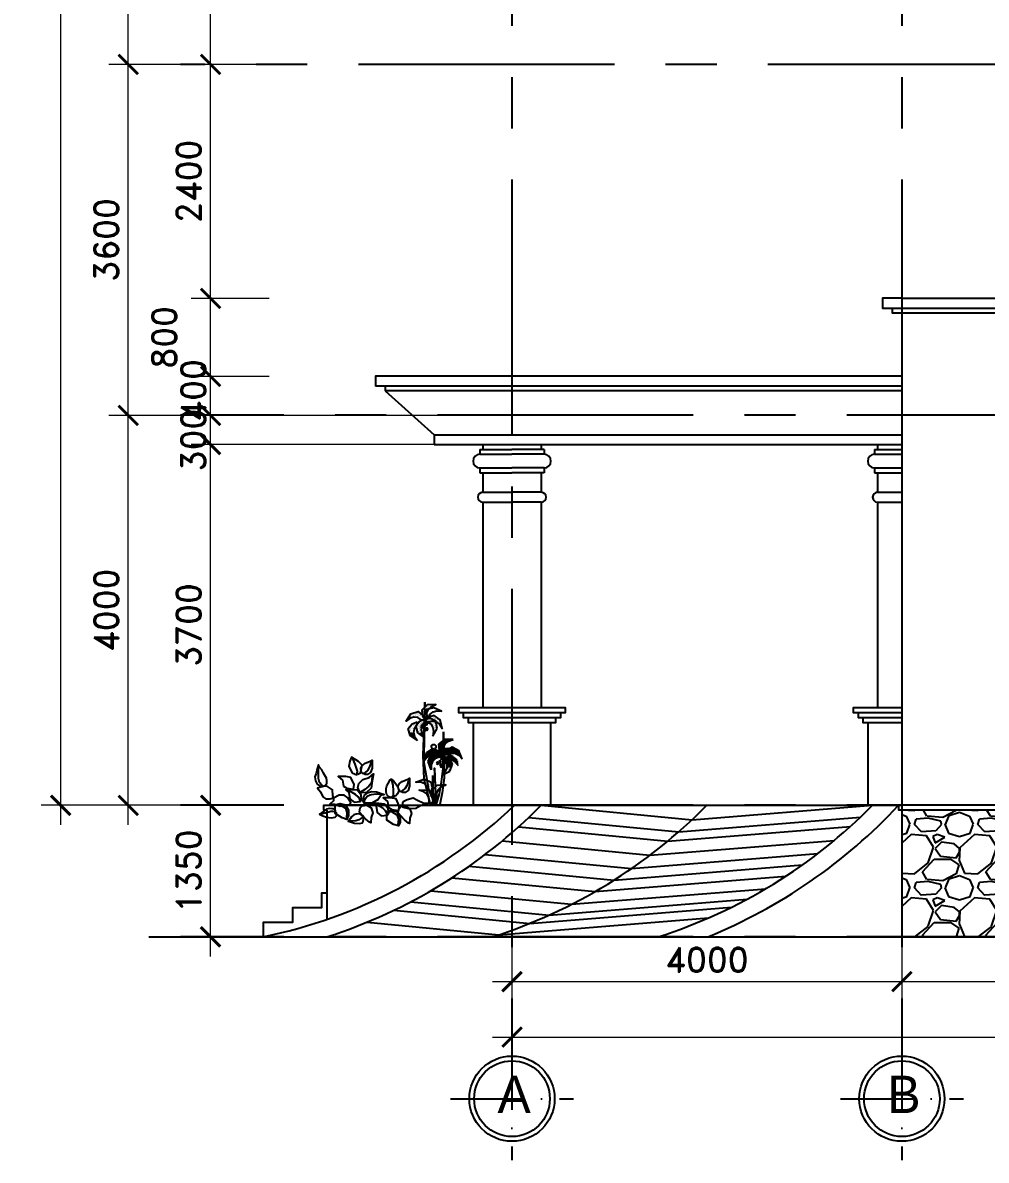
# Model space of a CAD drawing. Header units: inches. Extents: x 452443 to 881249, y 975131 to 1198310.
# Drawn here: x 649681 to 659566, y 1032869 to 1044537 of the extents above; entities that cross this region are included whole.
import ezdxf
from ezdxf.enums import TextEntityAlignment as Align

# ---------------------------------------------------------------- set-up
doc = ezdxf.new("R2010")
doc.units = ezdxf.units.IN
doc.header["$LTSCALE"] = 3.5
doc.header["$MEASUREMENT"] = 0
doc.linetypes.add('ACAD_ISO10W100', pattern=[18, 12, -3, 0, -3])
doc.linetypes.add('CENTER', pattern=[2, 1.25, -0.25, 0.25, -0.25])
for name, color, linetype in [('cot', 1, 'Continuous'), ('DOOR-84', 84, 'Continuous'), ('hatch', 4, 'Continuous'), ('hatch vl', 4, 'Continuous'), ('Netthay_126', 126, 'Continuous'), ('NOI THAT', 42, 'Continuous'), ('text', 3, 'Continuous'), ('thuocdo', 3, 'Continuous'), ('TREE1', 84, 'Continuous'), ('Truc', 252, 'Continuous'), ('VISIONABLE-LINE126', 126, 'Continuous')]:
    doc.layers.add(name, color=color, linetype=linetype)
doc.styles.add('romand', font='romand.shx')
doc.styles.add('STYLE5', font='VAVON_.TTF')
doc.dimstyles.new('TL100', dxfattribs={"dimscale": 100, "dimtxt": 2.5, "dimasz": 2, "dimexe": 2, "dimexo": 1, "dimgap": 1, "dimtad": 1, "dimdec": 0, "dimzin": 0, "dimdsep": 46, "dimtxsty": 'romand', "dimblk": 'ARCHTICK', "dimcen": 2, "dimdle": 2, "dimclrd": 256, "dimclre": 256, "dimclrt": 7, "dimadec": 0, "dimazin": 0, "dimtfac": 0.004, "dimtdec": 0, "dimtmove": 2, "dimatfit": 3, "dimfxl": 1, "dimtolj": 1, "dimtzin": 0, "dimlwd": 20, "dimlwe": 20, "dimarcsym": 1})

# ---------------------------------------------------------------- blocks, each defined once
blk = doc.blocks.new('truc tron')
at = {"layer": 'DOOR-84', "linetype": 'ACAD_ISO10W100', "ltscale": 20}
for p, q in [((0, -710), (0, 710)), ((710, 0), (-710, 0))]:
    blk.add_line(p, q, dxfattribs=at)
at = {"layer": 'DOOR-84', "linetype": 'Continuous'}
blk.add_circle((0, 0), 492, dxfattribs=at)
at = {"layer": 'NOI THAT', "linetype": 'Continuous'}
blk.add_circle((0, 0), 437, dxfattribs=at)
blk = doc.blocks.new('hoa3')
for points in [[(40.3, 328.1), (45.7, 339), (47.9, 359.6), (38.1, 375.9), (21.9, 390), (5.6, 397.6), (-12.9, 404.1), (-29.2, 412.8), (-30.3, 395.4), (-30.3, 358.5), (-19.4, 329.2), (1.2, 316.2), (17.5, 316.2), (39.2, 324.9), (18.6, 327), (0.1, 342.2), (-15.1, 368.3), (-22.7, 395.4), (-27, 411.7)], [(67.4, 316.9), (49.2, 327.8), (38.3, 378.8), (63.8, 404.3), (111.1, 433.4), (122.1, 407.9), (129.4, 371.5), (107.5, 327.8), (74.7, 313.2), (71.1, 338.7), (85.6, 386), (103.8, 429.8)], [(-38.3, 320.5), (-30.3, 299.9), (-24.8, 258.7), (-7.5, 235.9), (20.8, 212), (49, 195.8)], [(303, 237), (290, 243.5), (279.1, 255.4), (279.1, 275), (282.4, 291.2), (301.9, 324.9), (314.9, 346.6), (333.4, 368.3), (337.7, 381.3), (345.3, 354.2), (354, 322.7), (361.6, 298.8), (358.4, 272.8), (345.3, 248.9), (331.2, 238.1), (303, 235.9), (317.1, 244.6), (331.2, 262), (337.7, 288), (336.6, 321.6), (337.7, 354.2), (337.7, 381.3)], [(-215.9, 205.5), (-210.4, 216.4), (-208.3, 237), (-218, 253.3), (-234.3, 267.4), (-250.6, 275), (-269.1, 281.5), (-285.3, 290.2), (-286.4, 272.8), (-286.4, 235.9), (-275.6, 206.6), (-255, 193.6), (-238.7, 193.6), (-217, 202.3), (-237.6, 204.4), (-256, 219.6), (-271.2, 245.7), (-278.8, 272.8), (-283.2, 289.1)], [(-160.5, 157.8), (-143.1, 163.2), (-131.2, 176.2), (-126.9, 195.8), (-125.8, 219.6), (-131.2, 239.2), (-138.8, 254.4), (-152.9, 279.3), (-159.4, 284.7), (-175.7, 271.7), (-192, 252.2), (-206.1, 231.6), (-211.5, 204.4), (-203.9, 182.8), (-192, 170.8), (-162.7, 157.8), (-175.7, 177.3), (-176.8, 203.4), (-173.5, 243.5), (-161.6, 285.8)], [(23.7, 120.2), (21.9, 135), (16.4, 151.3), (4.5, 166.5), (-16.1, 177.3), (-24.8, 179.5), (-56.3, 183.8), (-84.5, 181.7), (-111.1, 178.5)], [(52.8, 131.1), (56.6, 150.2), (65.3, 162.1), (83.7, 179.5), (107.6, 192.5), (133.7, 203.4), (151.2, 211.2)], [(-132.8, 36.7), (-129, 55.8), (-120.3, 67.7), (-101.9, 85.1), (-78, 98.1), (-52, 109), (-34.4, 116.8)], [(215.1, 111.1), (189.6, 118.4), (153.1, 107.5), (131.3, 71.1), (131.3, 34.6), (142.2, 9.1), (175, 20.1), (222.3, 49.2), (222.3, 74.7), (222.3, 107.5), (189.6, 107.5), (153.1, 85.6), (142.2, 56.5), (145.8, 16.4)], [(218.3, 62.3), (224.8, 72.1), (233.5, 80.8), (245.5, 81.8), (260.7, 82.9), (281.3, 77.5), (299.7, 65.6), (316, 52.6), (331.2, 45), (307.3, 33), (282.4, 23.3), (249.8, 20), (222.7, 24.3), (214, 34.1), (214, 54.7), (222.7, 61.2), (240, 63.4), (253.1, 62.3), (267.2, 58), (291.1, 50.4), (312.8, 47.1), (331.2, 45)], [(-136.6, 65.6), (-162.1, 72.8), (-198.6, 61.9), (-220.4, 25.5), (-220.4, -10.9), (-209.5, -36.4), (-176.7, -25.5), (-129.4, 3.6), (-129.4, 29.1), (-129.4, 61.9), (-162.1, 61.9), (-198.6, 40.1), (-209.5, 10.9), (-205.9, -29.1)], [(39.2, 35.2), (47.9, 41.7), (62, 47.1), (78.3, 45), (95.7, 39.5), (111.9, 26.5), (118.5, 15.7), (127.1, 2.6), (134.7, -2.8), (118.5, -8.2), (91.3, -18), (57.7, -19.1), (37, -14.7), (31.6, -4.9), (29.4, 9.2), (30.5, 22.2), (34.9, 35.2), (37, 24.3), (46.8, 14.6), (60.9, 4.8), (82.6, -0.6), (107.6, -3.9), (132.6, -3.9)]]:
    blk.add_lwpolyline(points)
for points in [[(56.5, 200.3), (67.4, 225.8), (60.1, 254.9), (34.6, 280.4), (-9.1, 295), (-38.3, 320.5), (-31, 273.1), (-23.7, 222.2), (9.1, 193), (41.9, 189.4)], [(96.6, 214.9), (92.9, 247.7), (114.8, 295), (151.2, 302.3), (202.2, 302.3), (173.1, 276.8), (165.8, 236.7), (143.9, 222.2)], [(238.7, 171.2), (242.3, 211.2), (275.1, 233.1), (297, 236.7), (344.3, 222.2), (322.5, 196.7), (307.9, 163.9), (286, 149.3), (260.5, 149.3), (235, 156.6)], [(-237.5, 105.3), (-241.2, 130.8), (-270.3, 145.4), (-310.4, 156.3), (-335.9, 141.7), (-383.3, 119.9), (-416.1, 119.9), (-361.4, 101.7), (-328.6, 83.5), (-281.2, 79.8), (-241.2, 90.7)], [(-211.7, 68.4), (-215.4, 101.2), (-193.5, 148.5), (-157.1, 155.8), (-106.1, 155.8), (-135.2, 130.3), (-142.5, 90.3), (-164.4, 75.7)], [(31, 134.8), (23.7, 171.2), (-1.8, 193), (-27.3, 200.3), (-60.1, 196.7), (-111.1, 178.5), (-89.3, 171.2), (-71.1, 145.7), (-27.3, 120.2), (23.7, 120.2)], [(41.9, 145.7), (45.5, 174.8), (71.1, 207.6), (111.1, 211.2), (151.2, 211.2), (129.4, 193), (122.1, 149.3), (92.9, 127.5), (52.8, 131.1)], [(136.6, 156.6), (162.1, 174.8), (194.9, 174.8), (235, 153), (235, 134.8), (260.5, 112.9), (227.7, 112.9), (187.7, 98.3), (129.4, 105.6), (114.8, 123.8)], [(-226.6, 96.6), (-259.4, 100.2), (-288.5, 82), (-299.5, 49.2), (-288.5, 16.4), (-284.9, -20), (-277.6, -16.4), (-252.1, 5.5), (-208.4, 52.8), (-212, 82)], [(-143.7, 51.3), (-140.1, 80.4), (-114.6, 113.2), (-74.5, 116.8), (-34.4, 116.8), (-56.3, 98.6), (-63.6, 54.9), (-92.7, 33.1), (-132.8, 36.7)], [(38.3, 102), (5.5, 105.6), (-23.7, 87.4), (-34.6, 54.6), (-23.7, 21.9), (-20, -14.6), (-12.8, -10.9), (12.8, 10.9), (56.5, 58.3), (52.8, 87.4)]]:
    blk.add_lwpolyline(points, close=True)
blk = doc.blocks.new('ELE_TR10')
for p, q in [((2820, 4060), (2757, 10459)), ((2757, 10459), (2980, 4856)), ((1460, 7697), (1605, 8464)), ((1605, 8464), (2174, 8717)), ((2174, 8717), (2749, 8664)), ((2745, 8669), (2500, 8344)), ((3307, 8447), (2766, 8650)), ((2772, 8652), (2851, 8253)), ((3710, 7973), (3307, 8447)), ((781, 7339), (717, 4410)), ((813, 3487), (781, 7339)), ((1910, 6893), (1460, 7697)), ((1749, 7181), (1869, 7165)), ((1902, 7797), (1832, 7408)), ((1832, 7408), (1910, 6893)), ((2135, 8158), (1902, 7797)), ((2500, 8344), (2135, 8158)), ((2754, 6690), (3508, 7218)), ((2851, 8253), (3099, 7927)), ((3152, 7500), (3047, 7120)), ((3099, 7927), (3152, 7500)), ((3508, 7218), (3710, 7973)), ((4090, 8168), (3549, 8370)), ((3555, 8372), (3634, 7974)), ((3634, 7974), (3882, 7648)), ((3935, 7221), (3830, 6840)), ((3882, 7648), (3935, 7221)), ((4374, 7242), (3920, 7166)), ((4493, 7693), (4090, 8168)), ((4291, 6939), (4493, 7693)), ((-228, 6518), (693, 6532)), ((262, 6342), (-228, 6518)), ((102, 6523), (30, 6425)), ((202, 6524), (98, 6400)), ((311, 6526), (168, 6375)), ((433, 6528), (240, 6350)), ((570, 6095), (262, 6342)), ((571, 6530), (300, 6311)), ((710, 6517), (355, 6267)), ((789, 6454), (411, 6223)), ((869, 6388), (467, 6177)), ((953, 6320), (526, 6130)), ((777, 5718), (570, 6095)), ((1041, 6248), (579, 6079)), ((1134, 6173), (612, 6019)), ((1235, 6091), (645, 5958)), ((1295, 5994), (678, 5898)), ((693, 6532), (1299, 6039)), ((1299, 6039), (1251, 5418)), ((3047, 7120), (2754, 6690)), ((3023, 6879), (2908, 6917)), ((3105, 6936), (2949, 6976)), ((3195, 6999), (2991, 7037)), ((3295, 7069), (3034, 7100)), ((3408, 7148), (3060, 7167)), ((3537, 6410), (4291, 6939)), ((3830, 6840), (3537, 6410)), ((3888, 6657), (3732, 6697)), ((3978, 6720), (3774, 6758)), ((4078, 6789), (3817, 6821)), ((4191, 6869), (3843, 6887)), ((4296, 6960), (3862, 6955)), ((4323, 7058), (3881, 7024)), ((4346, 7138), (3900, 7094)), ((-1179, 4489), (-827, 5339)), ((-823, 4868), (-1179, 4489)), ((-1053, 4793), (-992, 4689)), ((-1015, 4886), (-942, 4742)), ((-973, 4987), (-892, 4796)), ((-926, 5099), (-839, 4851)), ((-873, 5227), (-780, 4891)), ((-827, 5339), (-134, 5701)), ((-474, 5054), (-823, 4868)), ((-807, 5350), (-718, 4924)), ((-717, 5397), (-655, 4958)), ((-625, 5445), (-591, 4992)), ((-529, 5494), (-525, 5027)), ((-46, 5094), (-474, 5054)), ((-429, 5547), (-456, 5055)), ((-322, 5603), (-388, 5062)), ((-208, 5662), (-320, 5068)), ((-95, 5680), (-251, 5075)), ((0, 5630), (-180, 5082)), ((-155, 4791), (-129, 4247)), ((-134, 5701), (416, 5410)), ((91, 5582), (-107, 5089)), ((-69, 5347), (320, 5593)), ((186, 5399), (-69, 5347)), ((-52, 4869), (-63, 4265)), ((326, 4923), (-46, 5094)), ((180, 5535), (-35, 5089)), ((57, 4905), (5, 4283)), ((266, 5489), (25, 5062)), ((70, 5435), (65, 5375)), ((158, 4872), (73, 4301)), ((351, 5445), (83, 5035)), ((112, 5462), (100, 5382)), ((159, 5491), (137, 5389)), ((429, 5391), (141, 5008)), ((256, 4840), (143, 4320)), ((210, 5523), (174, 5397)), ((381, 5374), (186, 5399)), ((481, 5310), (199, 4981)), ((269, 5560), (210, 5396)), ((351, 4809), (215, 4333)), ((331, 5591), (245, 5392)), ((531, 5234), (257, 4954)), ((381, 5584), (280, 5387)), ((433, 5577), (316, 5383)), ((583, 5166), (317, 4927)), ((320, 5593), (707, 5540)), ((732, 4931), (326, 4923)), ((486, 5570), (353, 5378)), ((568, 5267), (381, 5374)), ((542, 5563), (389, 5370)), ((623, 5091), (410, 4925)), ((416, 5410), (731, 4925)), ((602, 5554), (419, 5353)), ((666, 5546), (449, 5336)), ((717, 5520), (479, 5318)), ((741, 5473), (510, 5301)), ((667, 5024), (525, 4927)), ((765, 5427), (541, 5283)), ((671, 5090), (568, 5267)), ((787, 5382), (571, 5262)), ((810, 5339), (588, 5234)), ((831, 5296), (604, 5206)), ((848, 5251), (620, 5178)), ((846, 5203), (636, 5150)), ((844, 5158), (652, 5123)), ((846, 5115), (668, 5094)), ((839, 4976), (671, 5090)), ((841, 5073), (706, 5066)), ((707, 5540), (848, 5263)), ((1287, 5887), (713, 5835)), ((1279, 5785), (748, 5771)), ((839, 5033), (753, 5034)), ((767, 5308), (777, 5718)), ((936, 4938), (767, 5308)), ((1092, 5168), (768, 5318)), ((1134, 5243), (769, 5384)), ((1184, 5319), (771, 5448)), ((1238, 5399), (772, 5512)), ((1256, 5492), (774, 5575)), ((1264, 5588), (775, 5640)), ((1271, 5685), (777, 5705)), ((1040, 5102), (802, 5231)), ((848, 5263), (837, 4974)), ((995, 5035), (850, 5127)), ((1251, 5418), (930, 4937)), ((1499, 5079), (943, 4920)), ((946, 4925), (1247, 4652)), ((970, 4881), (1374, 4837)), ((1327, 5330), (971, 4875)), ((1043, 4968), (1176, 4858)), ((1093, 5031), (1290, 4846)), ((1139, 5101), (1384, 4840)), ((1197, 5164), (1446, 4862)), ((1212, 5004), (1257, 4649)), ((1275, 4751), (1225, 4849)), ((1253, 5236), (1506, 4884)), ((1296, 5021), (1320, 4631)), ((1313, 5312), (1566, 4905)), ((1901, 5571), (1327, 5330)), ((1374, 4837), (1760, 4975)), ((1384, 5046), (1381, 4612)), ((1395, 5359), (1626, 4927)), ((1477, 5072), (1442, 4595)), ((1484, 5396), (1687, 4949)), ((2105, 4936), (1499, 5079)), ((1571, 5062), (1504, 4577)), ((1664, 5040), (1565, 4559)), ((1574, 5434), (1748, 4971)), ((1759, 5017), (1628, 4540)), ((1666, 5472), (1820, 4964)), ((1857, 4994), (1683, 4492)), ((1957, 4971), (1733, 4439)), ((1760, 4975), (2183, 4897)), ((1761, 5512), (1892, 4950)), ((2061, 4946), (1782, 4388)), ((2135, 4859), (1829, 4338)), ((1860, 5554), (1962, 4938)), ((2559, 5150), (1901, 5571)), ((1971, 5527), (2030, 4925)), ((2080, 5457), (2098, 4912)), ((2390, 4209), (2105, 4936)), ((2181, 5392), (2165, 4900)), ((2183, 4897), (2514, 4682)), ((2295, 5321), (2231, 4866)), ((2386, 5263), (2294, 4825)), ((2455, 5217), (2355, 4785)), ((2540, 5162), (2414, 4747)), ((2596, 5034), (2473, 4708)), ((2637, 4902), (2529, 4663)), ((2836, 4272), (2559, 5150)), ((2980, 4856), (2852, 2373)), ((-739, 3870), (-661, 3778)), ((-717, 3968), (-621, 3838)), ((-693, 4075), (-581, 3900)), ((-666, 4193), (-538, 3963)), ((-635, 4328), (-487, 4013)), ((-590, 4460), (-431, 4056)), ((-510, 4522), (-375, 4099)), ((-444, 4573), (-317, 4144)), ((-358, 4639), (-258, 4189)), ((-251, 4718), (-195, 4229)), ((-161, 3914), (178, 4436)), ((135, 3192), (-161, 3914)), ((-137, 3952), (451, 3742)), ((-130, 3838), (452, 3672)), ((-81, 3718), (452, 3603)), ((-78, 4042), (451, 3812)), ((-22, 4128), (451, 3885)), ((32, 4212), (457, 3958)), ((86, 4294), (490, 4014)), ((138, 4375), (522, 4070)), ((178, 4436), (690, 4706)), ((199, 4447), (554, 4125)), ((444, 4778), (278, 4316)), ((284, 4492), (585, 4181)), ((536, 4748), (340, 4299)), ((365, 4534), (618, 4236)), ((621, 4708), (402, 4283)), ((437, 4580), (650, 4293)), ((655, 4302), (451, 3947)), ((451, 3947), (452, 3517)), ((687, 4637), (463, 4266)), ((515, 4613), (661, 4386)), ((748, 4570), (525, 4249)), ((586, 4651), (669, 4500)), ((811, 4512), (588, 4232)), ((684, 4707), (655, 4302)), ((736, 4755), (717, 2500)), ((1247, 4652), (1640, 4537)), ((1640, 4537), (1937, 4225)), ((2182, 4739), (1877, 4288)), ((2226, 4627), (1924, 4238)), ((1937, 4225), (2078, 3856)), ((2276, 4503), (1957, 4172)), ((2316, 4402), (1984, 4102)), ((2345, 4324), (2010, 4034)), ((2382, 4230), (2035, 3967)), ((2351, 4094), (2060, 3902)), ((2078, 3856), (2097, 3336)), ((2307, 3963), (2079, 3832)), ((2269, 3847), (2082, 3756)), ((2234, 3743), (2084, 3682)), ((2202, 3648), (2087, 3610)), ((2097, 3336), (2390, 4209)), ((2342, 1258), (2820, 4060)), ((2514, 4682), (2836, 4272)), ((2674, 4786), (2576, 4603)), ((2707, 4682), (2622, 4545)), ((2737, 4586), (2666, 4488)), ((950, 2763), (135, 3192)), ((452, 3517), (604, 3153)), ((604, 3153), (950, 2763)), ((717, 2500), (940, 908)), ((1004, 2054), (813, 3487)), ((1878, -329), (1910, 2727)), ((1910, 2727), (1910, -393)), ((1195, 813), (1004, 2054)), ((1641, -334), (2342, 1258)), ((2852, 2373), (2151, -429)), ((940, 908), (1163, -302)), ((1546, -397), (1195, 813))]:
    blk.add_line(p, q)
for points in [[(2684, 8512), (2381, 8783), (2225, 9162), (1884, 9424), (1503, 9526), (983, 9491), (1821, 9873), (2574, 9665), (2779, 9078), (2679, 8508)], [(2636, 8551), (2494, 8932), (2533, 9340), (2353, 9731), (2063, 9999), (1587, 10210), (2506, 10158), (3076, 9623), (2984, 9007), (2630, 8550)], [(2738, 8447), (2339, 8370), (1943, 8477), (1528, 8365), (1215, 8124), (928, 7690), (1133, 8587), (1755, 9060), (2347, 8866), (2738, 8440)], [(2756, 8537), (3157, 8605), (3490, 8843), (3919, 8883), (4296, 8766), (4717, 8460), (4211, 9229), (3464, 9455), (2977, 9066), (2758, 8531)], [(1567, -251), (1645, 1644), (1722, 3499), (1606, -289)], [(1603, 86), (1461, 466), (1500, 874), (1320, 1265), (1030, 1533), (554, 1744), (1474, 1692), (2043, 1158), (1951, 542), (1597, 85)], [(2133, -344), (2315, 20), (2319, 429), (2539, 799), (2855, 1036), (3350, 1195), (2431, 1240), (1808, 768), (1836, 146), (2140, -346)], [(2113, 905), (2390, 1202), (2511, 1594), (2827, 1886), (3197, 2022), (3717, 2034), (2849, 2339), (2118, 2063), (1967, 1459), (2118, 901)], [(1163, -302), (1177, -393)]]:
    blk.add_lwpolyline(points)
at = {"const_width": 10}
for points in [[(1916, 10191), (1838, 10099)], [(2016, 10185), (1904, 10069)], [(2125, 10179), (1972, 10039)], [(2247, 10172), (2042, 10008)], [(2385, 10165), (2099, 9966)], [(2523, 10142), (2151, 9918)], [(2597, 10073), (2203, 9870)], [(2659, 10017), (2256, 9820)], [(2737, 9943), (2311, 9769)], [(2834, 9851), (2361, 9714)], [(2921, 9768), (2389, 9652)], [(3016, 9680), (2418, 9590)], [(3069, 9579), (2447, 9526)], [(1106, 8469), (1254, 8154)], [(1151, 8601), (1310, 8196)], [(1231, 8662), (1366, 8240)], [(1297, 8714), (1424, 8284)], [(1383, 8779), (1483, 8330)], [(1490, 8859), (1546, 8369)], [(1586, 8931), (1612, 8387)], [(1589, 8383), (1987, 7927)], [(1645, 8482), (2024, 7986)], [(1689, 9010), (1678, 8405)], [(1743, 8526), (2062, 8045)], [(1797, 9046), (1745, 8423)], [(1899, 9012), (1814, 8442)], [(1838, 8568), (2102, 8107)], [(1997, 8980), (1884, 8461)], [(1929, 8608), (2146, 8164)], [(2092, 8949), (1956, 8474)], [(2018, 8648), (2205, 8194)], [(2185, 8919), (2019, 8456)], [(2276, 8889), (2081, 8440)], [(2106, 8687), (2262, 8223)], [(2195, 8692), (2318, 8229)], [(2427, 8778), (2204, 8407)], [(2319, 8672), (2209, 8622)], [(2489, 8711), (2266, 8390)], [(2292, 8706), (2376, 8281)], [(2552, 8653), (2329, 8373)], [(2383, 8698), (2433, 8310)], [(2469, 8697), (2491, 8340)], [(3053, 9473), (2477, 9462)], [(2951, 9003), (2495, 9148)], [(2808, 8769), (2495, 8942)], [(2855, 8841), (2501, 9007)], [(3038, 9371), (2507, 9396)], [(2911, 8913), (2507, 9071)], [(2995, 9081), (2519, 9198)], [(3009, 9176), (2526, 9262)], [(3023, 9272), (2532, 9327)], [(3032, 8557), (2857, 8245)], [(2859, 8795), (3165, 8611)], [(2867, 8909), (2885, 9029)], [(2897, 8872), (3218, 8649)], [(3110, 8521), (2897, 8193)], [(2932, 8956), (3271, 8686)], [(3196, 8489), (2936, 8142)], [(2968, 9045), (3323, 8723)], [(3286, 8455), (2975, 8091)], [(3355, 8391), (3013, 8041)], [(3035, 9112), (3375, 8760)], [(3110, 9172), (3427, 8797)], [(3186, 9233), (3480, 8835)], [(3264, 9296), (3552, 8848)], [(3345, 9360), (3624, 8855)], [(3429, 9427), (3695, 8862)], [(3543, 9431), (3764, 8868)], [(3666, 9394), (3832, 8875)], [(3782, 9359), (3901, 8881)], [(3910, 9322), (3973, 8866)], [(4014, 9291), (4045, 8844)], [(4093, 9265), (4114, 8822)], [(4190, 9236), (4182, 8801)], [(4278, 9128), (4249, 8781)], [(4354, 9012), (4315, 8752)], [(4421, 8910), (4377, 8707)], [(4481, 8819), (4436, 8664)], [(4536, 8735), (4495, 8621)], [(1001, 8011), (1080, 7918)], [(1024, 8108), (1119, 7979)], [(1048, 8215), (1160, 8040)], [(1075, 8334), (1202, 8104)], [(1464, 7719), (1853, 7525)], [(1483, 7818), (1866, 7595)], [(1497, 7900), (1879, 7667)], [(1517, 8006), (1892, 7741)], [(1519, 7590), (1841, 7456)], [(1543, 8138), (1912, 7812)], [(1565, 8256), (1949, 7870)], [(1587, 7470), (1835, 7385)], [(1646, 7364), (1847, 7309)], [(1700, 7268), (1858, 7236)], [(3417, 8318), (3052, 7989)], [(3513, 7240), (3079, 7235)], [(3481, 8243), (3092, 7937)], [(3540, 7338), (3098, 7303)], [(3545, 8167), (3107, 7866)], [(3612, 8088), (3116, 7794)], [(3563, 7418), (3117, 7373)], [(3681, 8007), (3125, 7724)], [(3689, 7893), (3133, 7655)], [(3591, 7522), (3137, 7446)], [(3655, 7768), (3142, 7587)], [(3624, 7652), (3150, 7519)], [(3815, 8278), (3640, 7966)], [(3893, 8241), (3680, 7914)], [(3979, 8209), (3719, 7862)], [(4069, 8176), (3758, 7812)], [(4138, 8111), (3796, 7761)], [(4200, 8038), (3835, 7710)], [(4264, 7964), (3875, 7658)], [(4328, 7887), (3890, 7587)], [(4395, 7809), (3899, 7514)], [(4464, 7727), (3908, 7444)], [(4472, 7613), (3916, 7375)], [(4438, 7488), (3925, 7307)], [(4407, 7372), (3933, 7239)], [(-35, 3607), (452, 3535)], [(8, 3502), (474, 3464)], [(49, 3402), (503, 3395)], [(88, 3306), (531, 3328)], [(127, 3213), (558, 3262)], [(243, 3135), (586, 3198)], [(365, 3071), (620, 3135)], [(473, 3014), (671, 3078)], [(570, 2963), (720, 3022)], [(658, 2917), (768, 2968)], [(883, 1725), (805, 1633)], [(983, 1720), (871, 1604)], [(1093, 1714), (939, 1574)], [(1214, 1707), (1009, 1543)], [(1352, 1699), (1066, 1500)], [(1490, 1677), (1118, 1452)], [(1564, 1607), (1170, 1404)], [(1626, 1552), (1223, 1355)], [(1704, 1478), (1278, 1304)], [(1801, 1385), (1328, 1249)], [(1889, 1303), (1357, 1186)], [(1983, 1214), (1385, 1124)], [(1973, 1437), (2450, 1397)], [(1985, 1531), (2469, 1457)], [(1998, 1344), (2431, 1336)], [(2008, 1624), (2488, 1519)], [(2022, 1256), (2412, 1274)], [(2032, 1719), (2507, 1582)], [(2038, 1172), (2393, 1212)], [(2056, 1816), (2556, 1635)], [(2081, 1916), (2609, 1685)], [(2107, 2020), (2661, 1733)], [(2195, 2093), (2712, 1780)], [(2316, 2138), (2763, 1827)], [(2413, 1226), (2759, 964)], [(2429, 2181), (2813, 1873)], [(2552, 1234), (2816, 1006)], [(2553, 2229), (2880, 1905)], [(2654, 2267), (2950, 1931)], [(2690, 1227), (2877, 1043)], [(2733, 2295), (3018, 1956)], [(2812, 1221), (2950, 1066)], [(2828, 2331), (3085, 1981)], [(2921, 1216), (3020, 1089)], [(2963, 2298), (3151, 2005)], [(3021, 1211), (3089, 1111)], [(3094, 2253), (3221, 2023)], [(3209, 2212), (3297, 2024)], [(2037, 1113), (1414, 1061)], [(2021, 1007), (1444, 996)], [(1918, 537), (1462, 682)], [(1775, 304), (1462, 477)], [(1822, 375), (1468, 542)], [(2005, 905), (1474, 930)], [(1878, 447), (1474, 606)], [(1962, 615), (1487, 733)], [(1976, 710), (1493, 797)], [(1991, 807), (1499, 862)], [(1810, 723), (2424, 606)], [(1815, 616), (2387, 545)], [(1819, 513), (2350, 482)], [(1824, 413), (2319, 417)], [(1828, 316), (2318, 351)], [(1832, 220), (2317, 287)], [(1834, 443), (1852, 563)], [(1848, 127), (2317, 223)], [(1874, 818), (2459, 666)], [(1898, 44), (2316, 160)], [(1946, -33), (2316, 95)], [(1977, 896), (2494, 725)], [(1986, -109), (2315, 30)], [(2073, 969), (2529, 784)], [(2179, 1051), (2584, 833)], [(2265, 1116), (2644, 878)], [(2332, 1165), (2702, 922)]]:
    blk.add_lwpolyline(points, dxfattribs=at)
for centre, radius in [((2535, 7627), 107), ((2601, 8168), 107), ((2685, 7509), 73), ((2720, 7675), 75.4), ((2735, 7659), 54.8), ((2796, 8000), 107), ((3047, 7850), 107), ((670, 4135), 107), ((820, 4017), 73), ((856, 4183), 75.4), ((910, 3807), 107), ((999, 4574), 107), ((1060, 3688), 73), ((1095, 3855), 75.4), ((1110, 3839), 54.8), ((1171, 4179), 107), ((1422, 4029), 107)]:
    blk.add_circle(centre, radius)
for centre, radius, start, end in [((1857, 5693), 313, 81.58019, 127.05024), ((1877, 5835), 170, 18.37953, 81.58019), ((896, 6033), 1227, 262.39726, 281.93424), ((752, 5860), 1029, 269.73434, 286.54367), ((863, 5486), 639, 286.54367, 307.91915), ((992, 5577), 760, 281.93424, 306.8292), ((477, 5981), 1266, 307.91915, 317.46507), ((222, 6216), 1614, 317.46507, 325.91943), ((150, 6701), 2165, 306.8292, 312.2492), ((1242, 5526), 382, 325.91943, 22.56733), ((1806, 5760), 229, 127.05024, 202.56733), ((158, 6692), 2153, 312.2492, 317.68404), ((567, 6320), 1600, 317.68404, 335.90623), ((1749, 5792), 306, 335.90623, 18.37953)]:
    blk.add_arc(centre, radius, start, end)
blk = doc.blocks.new('_ArchTick')
at = {"color": 0, "linetype": 'ByBlock', "const_width": 0.15}
blk.add_lwpolyline([(-0.5, -0.5), (0.5, 0.5)], dxfattribs=at)
blk = doc.blocks.new('*D2210')
at = {"layer": 'DEFPOINTS', "color": 0}
for p in [(654700, 1035160), (658700, 1035160), (658700, 1034701)]:
    blk.add_point(p, dxfattribs=at)
at = {"layer": 'thuocdo', "lineweight": 20}
for p, q in [((654700, 1035060), (654700, 1034501)), ((658700, 1035060), (658700, 1034501)), ((654500, 1034701), (658900, 1034701))]:
    blk.add_line(p, q, dxfattribs=at)
at = {"layer": 'thuocdo', "lineweight": 20, "xscale": 200, "yscale": 200, "zscale": 200, "rotation": 180}
blk.add_blockref('_ArchTick', (654700, 1034701), dxfattribs=at)
at = {"layer": 'thuocdo', "lineweight": 20, "xscale": 200, "yscale": 200, "zscale": 200}
blk.add_blockref('_ArchTick', (658700, 1034701), dxfattribs=at)
at = {"layer": 'thuocdo', "color": 7, "insert": (656700, 1034926), "char_height": 250, "attachment_point": 5, "style": 'romand'}
blk.add_mtext('\\A1;4000', dxfattribs=at)
blk = doc.blocks.new('*D2211')
at = {"layer": 'DEFPOINTS', "color": 0}
for p in [(658700, 1035160), (661700, 1035160), (661700, 1034701)]:
    blk.add_point(p, dxfattribs=at)
at = {"layer": 'thuocdo', "lineweight": 20}
for p, q in [((658700, 1035060), (658700, 1034501)), ((661700, 1035060), (661700, 1034501)), ((658500, 1034701), (661900, 1034701))]:
    blk.add_line(p, q, dxfattribs=at)
at = {"layer": 'thuocdo', "lineweight": 20, "xscale": 200, "yscale": 200, "zscale": 200, "rotation": 180}
blk.add_blockref('_ArchTick', (658700, 1034701), dxfattribs=at)
at = {"layer": 'thuocdo', "lineweight": 20, "xscale": 200, "yscale": 200, "zscale": 200}
blk.add_blockref('_ArchTick', (661700, 1034701), dxfattribs=at)
at = {"layer": 'thuocdo', "color": 7, "insert": (660200, 1034926), "char_height": 250, "attachment_point": 5, "style": 'romand'}
blk.add_mtext('\\A1;3000', dxfattribs=at)
blk = doc.blocks.new('*D2217')
at = {"layer": 'DEFPOINTS', "color": 0}
for p in [(654700, 1035161), (676200, 1035161), (676200, 1034132)]:
    blk.add_point(p, dxfattribs=at)
at = {"layer": 'thuocdo', "lineweight": 20}
for p, q in [((654700, 1035061), (654700, 1033932)), ((676200, 1035061), (676200, 1033932)), ((654500, 1034132), (676400, 1034132))]:
    blk.add_line(p, q, dxfattribs=at)
at = {"layer": 'thuocdo', "lineweight": 20, "xscale": 200, "yscale": 200, "zscale": 200, "rotation": 180}
blk.add_blockref('_ArchTick', (654700, 1034132), dxfattribs=at)
at = {"layer": 'thuocdo', "lineweight": 20, "xscale": 200, "yscale": 200, "zscale": 200}
blk.add_blockref('_ArchTick', (676200, 1034132), dxfattribs=at)
at = {"layer": 'thuocdo', "color": 7, "insert": (665450, 1034357), "char_height": 250, "attachment_point": 5, "style": 'romand'}
blk.add_mtext('\\A1;21500', dxfattribs=at)
blk = doc.blocks.new('*D2286')
at = {"layer": 'DEFPOINTS', "color": 0}
for p in [(651608, 1036510), (652308, 1036510), (652308, 1035160)]:
    blk.add_point(p, dxfattribs=at)
at = {"layer": 'thuocdo', "linetype": 'Continuous', "lineweight": 20}
for p, q in [((651608, 1034960), (651608, 1036710)), ((652208, 1036510), (651408, 1036510)), ((652208, 1035160), (651408, 1035160))]:
    blk.add_line(p, q, dxfattribs=at)
at = {"layer": 'thuocdo', "lineweight": 20, "xscale": 200, "yscale": 200, "zscale": 200}
for p, rotation in [((651608, 1036510), 90), ((651608, 1035160), 270)]:
    blk.add_blockref('_ArchTick', p, dxfattribs=dict(at, rotation=rotation))
at = {"layer": 'thuocdo', "color": 7, "insert": (651383, 1035835), "char_height": 250, "attachment_point": 5, "rotation": 90, "style": 'romand'}
blk.add_mtext('\\A1;1350', dxfattribs=at)
blk = doc.blocks.new('*D2287')
at = {"layer": 'DEFPOINTS', "color": 0}
for p in [(651608, 1040210), (652308, 1040210), (652308, 1036510)]:
    blk.add_point(p, dxfattribs=at)
at = {"layer": 'thuocdo', "linetype": 'Continuous', "lineweight": 20}
for p, q in [((651608, 1036310), (651608, 1040410)), ((652208, 1040210), (651408, 1040210)), ((652208, 1036510), (651408, 1036510))]:
    blk.add_line(p, q, dxfattribs=at)
at = {"layer": 'thuocdo', "lineweight": 20, "xscale": 200, "yscale": 200, "zscale": 200}
for p, rotation in [((651608, 1040210), 90), ((651608, 1036510), 270)]:
    blk.add_blockref('_ArchTick', p, dxfattribs=dict(at, rotation=rotation))
at = {"layer": 'thuocdo', "color": 7, "insert": (651383, 1038360), "char_height": 250, "attachment_point": 5, "rotation": 90, "style": 'romand'}
blk.add_mtext('\\A1;3700', dxfattribs=at)
blk = doc.blocks.new('*D2288')
at = {"layer": 'DEFPOINTS', "color": 0}
for p in [(651608, 1041710), (652308, 1041710), (652308, 1040910)]:
    blk.add_point(p, dxfattribs=at)
at = {"layer": 'thuocdo', "linetype": 'Continuous', "lineweight": 20}
for p, q in [((651608, 1040710), (651608, 1041910)), ((652208, 1041710), (651408, 1041710)), ((652208, 1040910), (651408, 1040910))]:
    blk.add_line(p, q, dxfattribs=at)
at = {"layer": 'thuocdo', "lineweight": 20, "xscale": 200, "yscale": 200, "zscale": 200}
for p, rotation in [((651608, 1041710), 90), ((651608, 1040910), 270)]:
    blk.add_blockref('_ArchTick', p, dxfattribs=dict(at, rotation=rotation))
at = {"layer": 'thuocdo', "color": 7, "insert": (651133, 1041310), "char_height": 250, "attachment_point": 5, "rotation": 90, "style": 'romand'}
blk.add_mtext('\\A1;800', dxfattribs=at)
blk = doc.blocks.new('*D2294')
at = {"layer": 'DEFPOINTS', "color": 0}
for p in [(651608, 1044110), (652308, 1044110), (652308, 1041710)]:
    blk.add_point(p, dxfattribs=at)
at = {"layer": 'thuocdo', "linetype": 'Continuous', "lineweight": 20}
for p, q in [((651608, 1041510), (651608, 1044310)), ((652208, 1044110), (651408, 1044110)), ((652208, 1041710), (651408, 1041710))]:
    blk.add_line(p, q, dxfattribs=at)
at = {"layer": 'thuocdo', "lineweight": 20, "xscale": 200, "yscale": 200, "zscale": 200}
for p, rotation in [((651608, 1044110), 90), ((651608, 1041710), 270)]:
    blk.add_blockref('_ArchTick', p, dxfattribs=dict(at, rotation=rotation))
at = {"layer": 'thuocdo', "color": 7, "insert": (651383, 1042910), "char_height": 250, "attachment_point": 5, "rotation": 90, "style": 'romand'}
blk.add_mtext('\\A1;2400', dxfattribs=at)
blk = doc.blocks.new('*D2295')
at = {"layer": 'DEFPOINTS', "color": 0}
for p in [(651608, 1047710), (652308, 1047710), (652308, 1044110)]:
    blk.add_point(p, dxfattribs=at)
at = {"layer": 'thuocdo', "linetype": 'Continuous', "lineweight": 20}
for p, q in [((651608, 1043910), (651608, 1047910)), ((652208, 1047710), (651408, 1047710)), ((652208, 1044110), (651408, 1044110))]:
    blk.add_line(p, q, dxfattribs=at)
at = {"layer": 'thuocdo', "lineweight": 20, "xscale": 200, "yscale": 200, "zscale": 200}
for p, rotation in [((651608, 1047710), 90), ((651608, 1044110), 270)]:
    blk.add_blockref('_ArchTick', p, dxfattribs=dict(at, rotation=rotation))
at = {"layer": 'thuocdo', "color": 7, "insert": (651383, 1045910), "char_height": 250, "attachment_point": 5, "rotation": 90, "style": 'romand'}
blk.add_mtext('\\A1;3600', dxfattribs=at)
blk = doc.blocks.new('*D2296')
at = {"layer": 'DEFPOINTS', "color": 0}
for p in [(650763, 1040510), (652308, 1040510), (652308, 1036510)]:
    blk.add_point(p, dxfattribs=at)
at = {"layer": 'thuocdo', "lineweight": 20}
for p, q in [((650763, 1036310), (650763, 1040710)), ((652208, 1040510), (650563, 1040510)), ((652208, 1036510), (650563, 1036510))]:
    blk.add_line(p, q, dxfattribs=at)
at = {"layer": 'thuocdo', "lineweight": 20, "xscale": 200, "yscale": 200, "zscale": 200}
for p, rotation in [((650763, 1040510), 90), ((650763, 1036510), 270)]:
    blk.add_blockref('_ArchTick', p, dxfattribs=dict(at, rotation=rotation))
at = {"layer": 'thuocdo', "color": 7, "insert": (650538, 1038510), "char_height": 250, "attachment_point": 5, "rotation": 90, "style": 'romand'}
blk.add_mtext('\\A1;4000', dxfattribs=at)
blk = doc.blocks.new('*D2297')
at = {"layer": 'DEFPOINTS', "color": 0}
for p in [(650763, 1044110), (652308, 1044110), (652308, 1040510)]:
    blk.add_point(p, dxfattribs=at)
at = {"layer": 'thuocdo', "lineweight": 20}
for p, q in [((650763, 1040310), (650763, 1044310)), ((652208, 1044110), (650563, 1044110)), ((652208, 1040510), (650563, 1040510))]:
    blk.add_line(p, q, dxfattribs=at)
at = {"layer": 'thuocdo', "lineweight": 20, "xscale": 200, "yscale": 200, "zscale": 200}
for p, rotation in [((650763, 1044110), 90), ((650763, 1040510), 270)]:
    blk.add_blockref('_ArchTick', p, dxfattribs=dict(at, rotation=rotation))
at = {"layer": 'thuocdo', "color": 7, "insert": (650538, 1042310), "char_height": 250, "attachment_point": 5, "rotation": 90, "style": 'romand'}
blk.add_mtext('\\A1;3600', dxfattribs=at)
blk = doc.blocks.new('*D2298')
at = {"layer": 'DEFPOINTS', "color": 0}
for p in [(650763, 1047710), (652308, 1047710), (652308, 1044110)]:
    blk.add_point(p, dxfattribs=at)
at = {"layer": 'thuocdo', "lineweight": 20}
for p, q in [((650763, 1043910), (650763, 1047910)), ((652208, 1047710), (650563, 1047710)), ((652208, 1044110), (650563, 1044110))]:
    blk.add_line(p, q, dxfattribs=at)
at = {"layer": 'thuocdo', "lineweight": 20, "xscale": 200, "yscale": 200, "zscale": 200}
for p, rotation in [((650763, 1047710), 90), ((650763, 1044110), 270)]:
    blk.add_blockref('_ArchTick', p, dxfattribs=dict(at, rotation=rotation))
at = {"layer": 'thuocdo', "color": 7, "insert": (650538, 1045910), "char_height": 250, "attachment_point": 5, "rotation": 90, "style": 'romand'}
blk.add_mtext('\\A1;3600', dxfattribs=at)
blk = doc.blocks.new('*D2301')
at = {"layer": 'DEFPOINTS', "color": 0}
for p in [(650070, 1054210), (652308, 1054210), (652062, 1036510)]:
    blk.add_point(p, dxfattribs=at)
at = {"layer": 'thuocdo', "lineweight": 20}
for p, q in [((650070, 1036310), (650070, 1054410)), ((652208, 1054210), (649870, 1054210)), ((651962, 1036510), (649870, 1036510))]:
    blk.add_line(p, q, dxfattribs=at)
at = {"layer": 'thuocdo', "lineweight": 20, "xscale": 200, "yscale": 200, "zscale": 200}
for p, rotation in [((650070, 1054210), 90), ((650070, 1036510), 270)]:
    blk.add_blockref('_ArchTick', p, dxfattribs=dict(at, rotation=rotation))
at = {"layer": 'thuocdo', "color": 7, "insert": (649845, 1045360), "char_height": 250, "attachment_point": 5, "rotation": 90, "style": 'romand'}
blk.add_mtext('\\A1;19050', dxfattribs=at)
blk = doc.blocks.new('*D2344')
at = {"layer": 'DEFPOINTS', "color": 0}
for p in [(651608, 1040910), (652308, 1040910), (652446, 1040510)]:
    blk.add_point(p, dxfattribs=at)
at = {"layer": 'thuocdo', "linetype": 'Continuous', "lineweight": 20}
for p, q in [((651608, 1040310), (651608, 1041110)), ((652208, 1040910), (651408, 1040910)), ((652346, 1040510), (651408, 1040510))]:
    blk.add_line(p, q, dxfattribs=at)
at = {"layer": 'thuocdo', "lineweight": 20, "xscale": 200, "yscale": 200, "zscale": 200}
for p, rotation in [((651608, 1040910), 90), ((651608, 1040510), 270)]:
    blk.add_blockref('_ArchTick', p, dxfattribs=dict(at, rotation=rotation))
at = {"layer": 'thuocdo', "color": 7, "insert": (651431, 1040766), "char_height": 250, "attachment_point": 5, "rotation": 90, "style": 'romand'}
blk.add_mtext('\\A1;400', dxfattribs=at)
blk = doc.blocks.new('*D2532')
at = {"layer": 'DEFPOINTS', "color": 0}
for p in [(651608, 1040510), (654400, 1040510), (654400, 1040210)]:
    blk.add_point(p, dxfattribs=at)
at = {"layer": 'thuocdo', "linetype": 'Continuous', "lineweight": 20}
for p, q in [((651608, 1040010), (651608, 1040710)), ((654300, 1040510), (651408, 1040510)), ((654300, 1040210), (651408, 1040210))]:
    blk.add_line(p, q, dxfattribs=at)
at = {"layer": 'thuocdo', "lineweight": 20, "xscale": 200, "yscale": 200, "zscale": 200}
for p, rotation in [((651608, 1040510), 90), ((651608, 1040210), 270)]:
    blk.add_blockref('_ArchTick', p, dxfattribs=dict(at, rotation=rotation))
at = {"layer": 'thuocdo', "color": 7, "insert": (651431, 1040257), "char_height": 250, "attachment_point": 5, "rotation": 90, "style": 'romand'}
blk.add_mtext('\\A1;300', dxfattribs=at)

msp = doc.modelspace()

# ---------------------------------------------------------------- hatches: boundary and pattern name
at = {"layer": 'hatch'}
h = msp.add_hatch(dxfattribs=at)
h.set_pattern_fill('GRAVEL', color=256, scale=650)
h.set_pattern_definition([(228.01279, (746853.69, 1044760.4), (-5200, -5850), [87.4484, -8657.4072]), (184.96974, (746795.19, 1044695.402), (7800, 650), [150.064, -14856.351]), (132.510447, (746645.69, 1044682.4), (6500, -7150), [105.812, -10475.421]), (267.27369, (746392.19, 1044519.902), (650, 13000), [136.6547, -13528.8127]), (292.833654, (746385.69, 1044383.402), (-3250, 7800), [134.0007, -13266.0925]), (357.27369, (746437.69, 1044259.902), (-13000, 650), [136.6547, -13528.8127]), (37.69424, (746574.19, 1044253.402), (-8450, -6500), [180.719, -17891.1516]), (72.255328, (746717.19, 1044363.902), (4550, 14300), [170.617, -16891.109]), (121.429566, (746769.19, 1044526.402), (-5200, 8450), [137.1175, -13574.6475]), (175.23636, (746697.69, 1044643.4), (7150, -650), [156.541, -7670.4957]), (222.397438, (746541.69, 1044656.402), (-7800, -7150), [202.4412, -20041.6938]), (138.814075, (747035.69, 1044513.4), (-4550, 3900), [69.0956, -6840.499]), (171.469234, (746983.69, 1044558.902), (8450, -1300), [131.454, -13013.9824]), (225, (746853.7, 1044578.4), (-7e-14, -650), [91.9236, -827.315]), (203.19859, (746808.19, 1044656.4), (3250, 1300), [49.5027, -4900.75]), (291.80141, (746762.69, 1044636.9), (-650, 1950), [70.007, -3430.35]), (30.96376, (746788.69, 1044571.9), (1950, 1300), [113.704, -3676.415]), (161.56505, (746886.2, 1044630.4), (1300, -650), [82.219, -1973.2613]), (16.38954, (746385.69, 1044636.9), (6500, 1950), [115.18, -11402.8493]), (70.346176, (746496.19, 1044669.4), (-2600, -7150), [96.6296, -9566.315]), (293.19859, (746886.19, 1044760.4), (-1300, 3250), [99.0048, -4851.2478]), (343.61046, (746925.19, 1044669.4), (-6500, 1950), [115.18, -11402.8493]), (339.44395, (746385.69, 1044233.9), (-3250, 1300), [111.072, -5442.5304]), (294.77514, (746489.69, 1044194.9), (-3250, 7150), [93.0657, -9213.518]), (66.80141, (746892.69, 1044110.4), (1300, 3250), [99.0048, -4851.2478]), (17.354025, (746931.69, 1044201.4), (-8450, -2600), [108.96, -10787.0253]), (69.44395, (746574.19, 1044110.4), (-1300, -3250), [55.536, -5498.0664]), (101.30993, (746853.69, 1044110.4), (-650, 2600), [33.1435, -3281.219]), (165.96376, (746847.19, 1044142.9), (1950, -650), [134.0008, -2546.018]), (186.009006, (746717.19, 1044175.4), (6500, 650), [124.1825, -12294.05]), (303.69007, (746788.69, 1044513.4), (-650, 1300), [93.7443, -2249.864]), (353.157227, (746840.69, 1044435.402), (11050, -1300), [163.666, -16202.9157]), (60.945396, (747003.19, 1044415.9), (-2600, -4550), [66.9214, -6625.238]), (90, (747035.7, 1044474.4), (-650, 650), [39, -611]), (120.25644, (746704.19, 1044194.9), (2600, -4550), [90.3006, -8939.788]), (48.01279, (746658.69, 1044272.9), (5200, 5850), [174.897, -8569.959]), (0, (746775.7, 1044402.9), (650, 650), [169, -481]), (325.304846, (746944.69, 1044402.9), (6500, -4550), [102.774, -10174.6283]), (254.0546, (747029.19, 1044344.4), (-650, -2600), [94.6413, -4637.43]), (207.645975, (747003.19, 1044253.402), (-12350, -6500), [154.0923, -15255.1582]), (175.42608, (746866.69, 1044181.902), (-8450, 650), [163.0194, -16138.8977])])
h.paths.add_polyline_path([(661100.3, 1036460.4), (658700.3, 1036460.4), (658700.3, 1035160.4), (661100.3, 1035160.4)])

# ---------------------------------------------------------------- linework, layer by layer
at = {"layer": 'cot', "ltscale": 600}
for points in [[(654400.3, 1039620.4), (654400.3, 1037510.4)], [(655000.3, 1039620.4), (655000.3, 1037510.4)], [(658450.3, 1039620.4), (658450.3, 1037510.4)]]:
    msp.add_lwpolyline(points, dxfattribs=at)
at = {"layer": 'hatch vl'}
for points in [[(655000.3, 1036510.4), (656547.3, 1036361.5), (658400.3, 1036510.4)], [(654873, 1036385.7), (656410.4, 1036237.8), (658275, 1036387.6)], [(654769.1, 1036289.8), (656298.4, 1036142.7), (658172.9, 1036293.2)], [(654600.3, 1036144.3), (656116, 1035998.4), (658007.7, 1036150.4)], [(654425.2, 1036005.4), (655925.9, 1035861), (657837.2, 1036014.5)], [(654262.4, 1035886.4), (655748.2, 1035743.4), (657679.7, 1035898.6)], [(654083.7, 1035766.1), (655552, 1035624.8), (657508.2, 1035782)], [(653867.1, 1035633.6), (655311.9, 1035494.6), (657302.9, 1035654.5)], [(653662.6, 1035520.8), (655082.4, 1035384.2), (657112.6, 1035547.3)], [(653487.2, 1035433), (654882.8, 1035298.7), (656953.1, 1035465)], [(653214, 1035311.4), (654564.8, 1035181.5), (656714.8, 1035354.2)]]:
    msp.add_lwpolyline(points, dxfattribs=at)
for centre, radius, start, end in [((651080, 1040338.4), 5286.2, 281.61435, 313.60229), ((651154.9, 1040309.4), 5405.5, 287.72182, 315.34776), ((652854.9, 1040309.4), 5405.5, 287.72182, 315.34776), ((654554.9, 1040309.4), 5405.5, 287.72182, 315.34776), ((654620.7, 1040286), 5534.3, 292.15745, 316.98281)]:
    msp.add_arc(centre, radius, start, end, dxfattribs=at)
at = {"layer": 'Netthay_126'}
for p, q in [((658700.3, 1040810.4), (653300.2, 1040810.4)), ((653400.2, 1040810.4), (653400.2, 1040760.4)), ((658700.3, 1040760.4), (653400.2, 1040760.4))]:
    msp.add_line(p, q, dxfattribs=at)
for points in [[(658700.3, 1041710.4), (658500.3, 1041710.4), (658500.3, 1041610.4), (658600.3, 1041610.4), (658600.3, 1041560.4), (658700.3, 1041560.4)], [(658600.3, 1041610.4), (661700.3, 1041610.4)], [(658700.3, 1041710.4), (661700.3, 1041710.4)], [(658700.3, 1041560.4), (661700.3, 1041560.4)], [(658700.3, 1041560.4), (658700.3, 1040210.4)], [(658700.3, 1040910.4), (653300.2, 1040910.4), (653300.2, 1040810.4)], [(653400.2, 1040760.4), (653900.2, 1040310.4), (653900.2, 1040210.4)], [(653900.2, 1040310.4), (658700.3, 1040310.4)], [(653900.2, 1040210.4), (658700.3, 1040210.4)], [(654400.3, 1040210.4), (654400.3, 1040160.4)], [(655000.3, 1040210.4), (655000.3, 1040160.4)], [(658450.3, 1040210.4), (658450.3, 1040160.4)], [(658700.3, 1040210.4), (658700.3, 1036510.4)], [(654370.3, 1040160.4), (654370.3, 1040110.4)], [(654370.3, 1040160.4), (654700.3, 1040160.4)], [(654370.3, 1040110.4), (654700.3, 1040110.4)], [(655030.3, 1040160.4), (654700.3, 1040160.4)], [(655030.3, 1040110.4), (654700.3, 1040110.4)], [(655030.3, 1040160.4), (655030.3, 1040110.4)], [(658420.3, 1040160.4), (658420.3, 1040110.4)], [(658420.3, 1040160.4), (658700.3, 1040160.4)], [(658420.3, 1040110.4), (658700.3, 1040110.4)], [(654370.3, 1039970.4), (654370.3, 1039920.4)], [(654370.3, 1039970.4), (654700.3, 1039970.4)], [(655030.3, 1039970.4), (654700.3, 1039970.4)], [(655030.3, 1039970.4), (655030.3, 1039920.4)], [(658420.3, 1039970.4), (658420.3, 1039920.4)], [(658420.3, 1039970.4), (658700.3, 1039970.4)], [(654370.3, 1039920.4), (654700.3, 1039920.4)], [(654400.3, 1039920.4), (654400.3, 1039720.4)], [(655030.3, 1039920.4), (654700.3, 1039920.4)], [(655000.3, 1039920.4), (655000.3, 1039720.4)], [(658420.3, 1039920.4), (658700.3, 1039920.4)], [(658450.3, 1039920.4), (658450.3, 1039720.4)], [(654400.3, 1039720.4), (654700.3, 1039720.4)], [(654400.3, 1039620.4), (654700.3, 1039620.4)], [(655000.3, 1039720.4), (654700.3, 1039720.4)], [(655000.3, 1039620.4), (654700.3, 1039620.4)], [(658450.3, 1039720.4), (658700.3, 1039720.4)], [(658450.3, 1039620.4), (658700.3, 1039620.4)], [(654700.3, 1037510.4), (654150.3, 1037510.4), (654150.3, 1037460.4), (654200.3, 1037460.4), (654200.3, 1037410.4), (654250.3, 1037410.4), (654250.3, 1037360.4), (654300.3, 1037360.4), (654300.3, 1036510.4)], [(654200.3, 1037460.4), (655200.3, 1037460.4)], [(654250.3, 1037410.4), (655150.3, 1037410.4)], [(655100.3, 1036510.4), (655100.3, 1037360.4), (655150.3, 1037360.4), (655150.3, 1037410.4), (655200.3, 1037410.4), (655200.3, 1037460.4), (655250.3, 1037460.4), (655250.3, 1037510.4), (654700.3, 1037510.4)], [(658700.3, 1037510.4), (658200.3, 1037510.4), (658200.3, 1037460.4), (658250.3, 1037460.4), (658250.3, 1037410.4), (658300.3, 1037410.4), (658300.3, 1037360.4), (658350.3, 1037360.4), (658350.3, 1036510.4)], [(658250.3, 1037460.4), (658700.3, 1037460.4)], [(658300.3, 1037410.4), (658700.3, 1037410.4)], [(654300.3, 1037360.4), (655100.3, 1037360.4)], [(658350.3, 1037360.4), (658700.3, 1037360.4)], [(652800.3, 1036460.4), (652770.3, 1036460.4), (652770.3, 1036510.4), (652800.3, 1036510.4)], [(652800.3, 1036510.4), (654400.3, 1036510.4)], [(654400.3, 1036510.4), (658700.3, 1036510.4)], [(658700.3, 1036460.4), (658670.3, 1036460.4), (658670.3, 1036510.4), (658700.3, 1036510.4)], [(667850.3, 1036510.4), (658700.3, 1036510.4)], [(652800.3, 1036460.4), (652800.3, 1035339.9)], [(658700.3, 1036460.4), (658700.3, 1035160.4)], [(667850.3, 1036460.4), (658700.3, 1036460.4)], [(652150.3, 1035160.4), (652150.3, 1035310.4), (652450.3, 1035310.4), (652450.3, 1035460.4), (652750.3, 1035460.4), (652750.3, 1035610.4), (652800.3, 1035610.4)], [(650975, 1035160.4), (661700.3, 1035160.4)]]:
    msp.add_lwpolyline(points, dxfattribs=at)
for centre, radius, start, end in [((654370.3, 1040040.4), 70, 90, 270), ((655030.3, 1040040.4), 70, 270, 90), ((658420.3, 1040040.4), 70, 90, 270), ((654400.3, 1039670.4), 50, 90, 270), ((655000.3, 1039670.4), 50, 270, 90), ((658450.3, 1039670.4), 50, 90, 270)]:
    msp.add_arc(centre, radius, start, end, dxfattribs=at)
at = {"layer": 'Truc', "linetype": 'CENTER', "ltscale": 600}
for p, q in [((668350.3, 1044110.4), (651298, 1044110.4)), ((677560.6, 1040510.4), (651298, 1040510.4)), ((677560.6, 1036510.4), (651298, 1036510.4)), ((677560.6, 1035160.4), (651298, 1035160.4))]:
    msp.add_line(p, q, dxfattribs=at)
for points in [[(654700.3, 1055528.7), (654700.3, 1033931.6)], [(658700.3, 1055528.7), (658700.3, 1033931.6)]]:
    msp.add_lwpolyline(points, dxfattribs=at)

# ---------------------------------------------------------------- block references
at = {"layer": 'TREE1'}
for name, p, xscale, yscale, zscale in [('ELE_TR10', (654074.6, 1036548.7), -0.09750000084750354, 0.09750000084750354, 0.09750000084750354), ('hoa3', (653220.7, 1036352.3), -1.5, 1.499999999883585, 1.499999999941792)]:
    msp.add_blockref(name, p, dxfattribs=dict(at, xscale=xscale, yscale=yscale, zscale=zscale))
at = {"layer": 'VISIONABLE-LINE126', "linetype": 'Continuous', "xscale": 0.8886240000138059, "yscale": 0.8886240000138059, "zscale": 0.8886240000138059, "rotation": 180}
for p in [(654700.3, 1033500.3), (658700.3, 1033500.3)]:
    msp.add_blockref('truc tron', p, dxfattribs=at)

# ---------------------------------------------------------------- texts
at = {"layer": 'text', "linetype": 'Continuous', "style": 'STYLE5'}
for s, p in [('A', (654722.1, 1033353.6)), ('B', (658722.1, 1033353.6))]:
    msp.add_text(s, height=382.5, dxfattribs=at).set_placement(p, align=Align.CENTER)

# ---------------------------------------------------------------- dimensions: what is measured, and where the dimension line sits
at = {"layer": 'thuocdo'}
for base, p1, p2, text, picture, middle in [((650069.9, 1054210.4), (652062.1, 1036510.4), (652308.2, 1054210.4), '19050', '*D2301', (649844.9, 1045360.4)), ((650763.4, 1044110.4), (652308.2, 1040510.4), (652308.2, 1044110.4), '3600', '*D2297', (650538.4, 1042310.4))]:
    dim = msp.add_linear_dim(base=base, p1=p1, p2=p2, angle=90, text=text, dimstyle='TL100', override={"dimfxl": 10, "dimarcsym": 1}, dxfattribs=at)
    dim.commit()
    dim.dimension.update_dxf_attribs({"geometry": picture, "text_midpoint": middle})
for base, p1, p2, picture, middle in [((650763.4, 1047710.4), (652308.2, 1044110.4), (652308.2, 1047710.4), '*D2298', (650538.4, 1045910.4)), ((650763.4, 1040510.4), (652308.2, 1036510.4), (652308.2, 1040510.4), '*D2296', (650538.4, 1038510.4))]:
    dim = msp.add_linear_dim(base=base, p1=p1, p2=p2, angle=90, dimstyle='TL100', override={"dimfxl": 10, "dimarcsym": 1}, dxfattribs=at)
    dim.commit()
    dim.dimension.update_dxf_attribs({"geometry": picture, "text_midpoint": middle})
for base, p1, p2, text, picture, middle in [((651608.2, 1047710.4), (652308.2, 1044110.4), (652308.2, 1047710.4), '3600', '*D2295', (651383.2, 1045910.4)), ((651608.2, 1044110.4), (652308.2, 1041710.4), (652308.2, 1044110.4), '2400', '*D2294', (651383.2, 1042910.4))]:
    dim = msp.add_linear_dim(base=base, p1=p1, p2=p2, angle=90, text=text, dimstyle='TL100', dxfattribs=at)
    dim.commit()
    dim.dimension.update_dxf_attribs({"geometry": picture, "text_midpoint": middle})
for base, p1, p2, picture, middle in [((651608.2, 1041710.4), (652308.2, 1040910.4), (652308.2, 1041710.4), '*D2288', (651133.2, 1041310.4)), ((651608.2, 1040210.4), (652308.2, 1036510.4), (652308.2, 1040210.4), '*D2287', (651383.2, 1038360.4)), ((651608.2, 1036510.4), (652308.2, 1035160.4), (652308.2, 1036510.4), '*D2286', (651383.2, 1035835.4))]:
    dim = msp.add_linear_dim(base=base, p1=p1, p2=p2, angle=90, dimstyle='TL100', dxfattribs=at)
    dim.commit()
    dim.dimension.update_dxf_attribs({"geometry": picture, "text_midpoint": middle})
for base, p1, p2, picture, middle in [((651608.2, 1040910.4), (652445.5, 1040510.4), (652308.2, 1040910.4), '*D2344', (651430.5, 1040765.6)), ((651608.2, 1040510.4), (654400.3, 1040210.4), (654400.3, 1040510.4), '*D2532', (651430.5, 1040257))]:
    dim = msp.add_linear_dim(base=base, p1=p1, p2=p2, angle=90, dimstyle='TL100', dxfattribs=at)
    dim.commit()
    dim.dimension.update_dxf_attribs({"geometry": picture, "text_midpoint": middle, "dimtype": 160})
for base, p1, p2, picture, middle in [((676200.3, 1034131.6), (654700.3, 1035160.6), (676200.3, 1035160.6), '*D2217', (665450.3, 1034356.6)), ((658700.3, 1034701.2), (654700.3, 1035160.4), (658700.3, 1035160.4), '*D2210', (656700.3, 1034926.2)), ((661700.3, 1034701.2), (658700.3, 1035160.4), (661700.3, 1035160.4), '*D2211', (660200.3, 1034926.2))]:
    dim = msp.add_linear_dim(base=base, p1=p1, p2=p2, dimstyle='TL100', override={"dimfxl": 10, "dimarcsym": 1}, dxfattribs=at)
    dim.commit()
    dim.dimension.update_dxf_attribs({"geometry": picture, "text_midpoint": middle})

doc.saveas('drawing.dxf')
